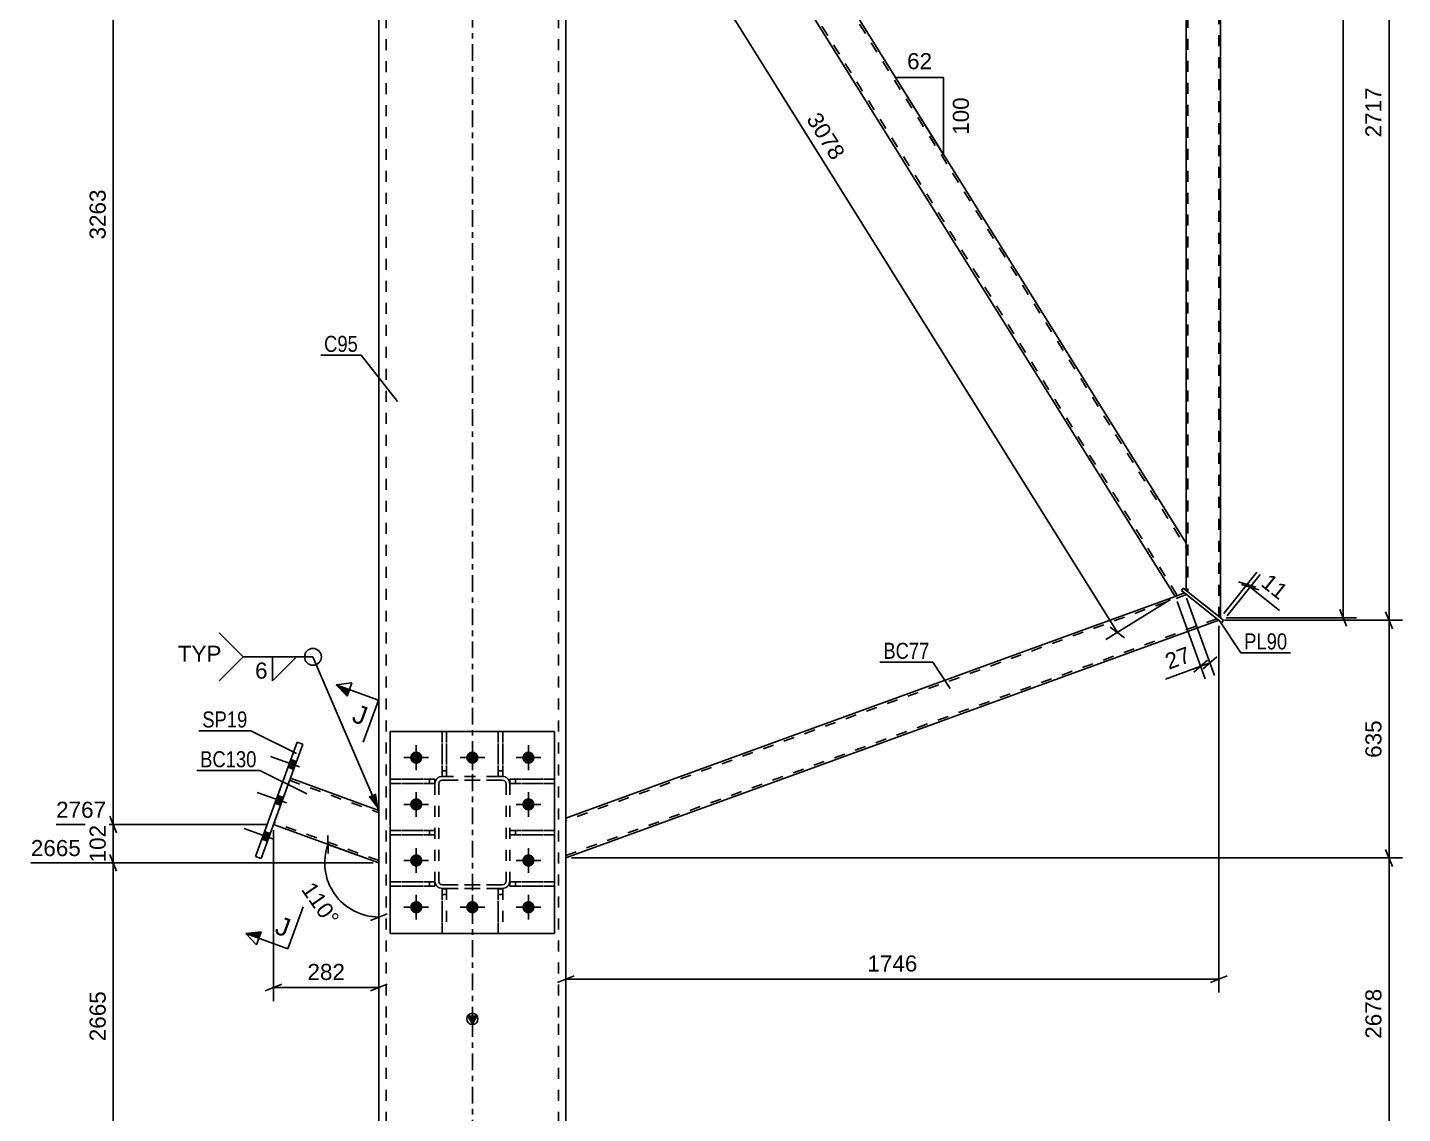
# Model space of a CAD drawing. Header units: millimetres. Extents: x 0 to 841, y 0 to 594.
# Drawn here: x 250.8 to 496, y 210.8 to 404.4 of the extents above; entities that cross this region are included whole.
import ezdxf

# ---------------------------------------------------------------- set-up
doc = ezdxf.new("R2010")
doc.units = ezdxf.units.MM
doc.linetypes.add('DXK_LINE_DOT2', pattern=[3.9198, 1.9599, -1.9599])
doc.linetypes.add('DXK_LINE_DOT3', pattern=[5.9187, 2.979, -0.9799, 0.9799, -0.9799])
doc.styles.add('Arial', font='ARIAL.TTF', dxfattribs={"height": 0.2})
doc.styles.add('Arial Narrow', font='ARIALN.TTF', dxfattribs={"height": 0.2})

# ---------------------------------------------------------------- blocks, each defined once
blk = doc.blocks.new('Part-284933836-2001 - 1981')
at = {"color": 2, "linetype": 'Continuous'}
for p, q in [((456.88, 304.48), (456.55, 304.06)), ((456.55, 304.06), (463.73, 298.32)), ((464.07, 298.74), (456.88, 304.48)), ((464.07, 298.74), (463.73, 298.32))]:
    blk.add_line(p, q, dxfattribs=at)
blk = doc.blocks.new('Part-284933836-2174 - 1981')
at = {"color": 7, "linetype": 'DXK_LINE_DOT2'}
for p, q in [((324.75, 242.87), (324.75, 250.87)), ((324.75, 250.87), (325.55, 250.87)), ((325.55, 250.87), (325.55, 242.87)), ((324.75, 249.87), (325.55, 249.87)), ((325.55, 242.87), (324.75, 242.87))]:
    blk.add_line(p, q, dxfattribs=at)
blk = doc.blocks.new('Part-284933836-2047 - 1981')
at = {"color": 7, "linetype": 'DXK_LINE_DOT2'}
for p, q in [((336.81, 251.31), (336.81, 252.11)), ((336.81, 252.11), (344.81, 252.11)), ((344.81, 251.31), (336.81, 251.31)), ((337.81, 251.31), (337.81, 252.11)), ((344.81, 252.11), (344.81, 251.31))]:
    blk.add_line(p, q, dxfattribs=at)
blk = doc.blocks.new('Part-284933836-2175 - 1981')
at = {"color": 7, "linetype": 'DXK_LINE_DOT2'}
for p, q in [((344.81, 261.27), (336.81, 261.27)), ((336.81, 261.27), (336.81, 260.47)), ((336.81, 260.47), (344.81, 260.47)), ((337.81, 260.47), (337.81, 261.27)), ((344.81, 260.47), (344.81, 261.27))]:
    blk.add_line(p, q, dxfattribs=at)
blk = doc.blocks.new('Part-284933836-2176 - 1981')
at = {"color": 7, "linetype": 'DXK_LINE_DOT2'}
for p, q in [((344.81, 270.44), (336.81, 270.44)), ((336.81, 270.44), (336.81, 269.64)), ((336.81, 269.64), (344.81, 269.64)), ((337.81, 269.64), (337.81, 270.44)), ((344.81, 269.64), (344.81, 270.44))]:
    blk.add_line(p, q, dxfattribs=at)
blk = doc.blocks.new('Part-284933836-2048 - 1981')
at = {"color": 7, "linetype": 'DXK_LINE_DOT2'}
for p, q in [((344.81, 252.11), (336.81, 252.11)), ((336.81, 252.11), (336.81, 251.31)), ((336.81, 251.31), (344.81, 251.31)), ((337.81, 251.31), (337.81, 252.11)), ((344.81, 251.31), (344.81, 252.11))]:
    blk.add_line(p, q, dxfattribs=at)
blk = doc.blocks.new('Part-284933836-2177 - 1981')
at = {"color": 7, "linetype": 'DXK_LINE_DOT2'}
for p, q in [((336.81, 260.47), (336.81, 261.27)), ((336.81, 261.27), (344.81, 261.27)), ((344.81, 260.47), (336.81, 260.47)), ((337.81, 260.47), (337.81, 261.27)), ((344.81, 261.27), (344.81, 260.47))]:
    blk.add_line(p, q, dxfattribs=at)
blk = doc.blocks.new('Part-284933836-2049 - 1981')
at = {"color": 7, "linetype": 'DXK_LINE_DOT2'}
for p, q in [((315.48, 252.11), (323.48, 252.11)), ((315.48, 251.31), (315.48, 252.11)), ((323.48, 251.31), (315.48, 251.31)), ((322.48, 251.31), (322.48, 252.11)), ((323.48, 252.11), (323.48, 251.31))]:
    blk.add_line(p, q, dxfattribs=at)
blk = doc.blocks.new('Part-284933836-2050 - 1981')
at = {"color": 7, "linetype": 'DXK_LINE_DOT2'}
for p, q in [((323.48, 252.11), (315.48, 252.11)), ((315.48, 252.11), (315.48, 251.31)), ((315.48, 251.31), (323.48, 251.31)), ((322.48, 251.31), (322.48, 252.11)), ((323.48, 251.31), (323.48, 252.11))]:
    blk.add_line(p, q, dxfattribs=at)
blk = doc.blocks.new('Part-284933836-2179 - 1981')
at = {"color": 7, "linetype": 'DXK_LINE_DOT2'}
for p, q in [((336.81, 269.64), (336.81, 270.44)), ((336.81, 270.44), (344.81, 270.44)), ((344.81, 269.64), (336.81, 269.64)), ((337.81, 269.64), (337.81, 270.44)), ((344.81, 270.44), (344.81, 269.64))]:
    blk.add_line(p, q, dxfattribs=at)
blk = doc.blocks.new('Part-284933836-2054 - 1981')
at = {"color": 2, "linetype": 'Continuous'}
for p, q in [((346.81, 479.85), (351.82, 481.67)), ((351.82, 481.67), (457.41, 312.47)), ((346.81, 477.1), (455.45, 303.01)), ((457.41, 312.47), (457.41, 310.96)), ((457.41, 310.96), (457.41, 304.06)), ((457.11, 303.61), (455.45, 303.01))]:
    blk.add_line(p, q, dxfattribs=at)
at = {"color": 7, "linetype": 'DXK_LINE_DOT2'}
for p, q in [((351.44, 481.53), (457.41, 311.71)), ((346.81, 479.85), (346.81, 477.1)), ((346.81, 477.86), (455.83, 303.15)), ((457.41, 312.35), (457.41, 310.96)), ((456.55, 304.06), (456.88, 304.48)), ((456.55, 304.06), (457.11, 303.61)), ((456.88, 304.48), (457.41, 304.06))]:
    blk.add_line(p, q, dxfattribs=at)
blk = doc.blocks.new('Part-284933836-2072 - 1981')
at = {"linetype": 'Continuous'}
blk.add_hatch(color=2, dxfattribs=at).paths.add_polyline_path([(330.15, 226.78), (329.35, 228.18), (330.95, 228.18)])
at = {"color": 2, "linetype": 'Continuous'}
for p, q in [((313.48, 488.61), (313.48, 483.83)), ((313.48, 488.61), (313.81, 488.61)), ((345.36, 488.61), (314.93, 488.61)), ((346.81, 488.61), (346.48, 488.61)), ((346.81, 488.61), (346.81, 226.87)), ((313.48, 482.97), (313.48, 226.87)), ((330.15, 226.78), (329.35, 228.18)), ((329.35, 228.18), (330.95, 228.18)), ((330.95, 228.18), (330.15, 226.78)), ((313.48, 226.77), (313.48, 210.77)), ((346.81, 226.77), (346.81, 210.77)), ((313.48, 200.77), (313.48, 202.11)), ((346.81, 202.11), (346.81, 200.77))]:
    blk.add_line(p, q, dxfattribs=at)
at = {"color": 7, "linetype": 'DXK_LINE_DOT2'}
for p, q in [((313.81, 488.61), (314.91, 488.61)), ((314.93, 488.61), (314.26, 488.61)), ((314.81, 488.61), (314.81, 226.87)), ((314.91, 488.61), (314.93, 488.61)), ((346.48, 488.61), (345.09, 488.61)), ((345.48, 488.61), (345.48, 226.87)), ((313.48, 483.83), (313.48, 482.97)), ((314.81, 226.77), (314.81, 200.77)), ((345.48, 226.77), (345.48, 200.77)), ((313.48, 210.77), (313.48, 202.11)), ((346.81, 210.77), (346.81, 202.11)), ((346.81, 200.77), (313.48, 200.77))]:
    blk.add_line(p, q, dxfattribs=at)
at = {"color": 7, "linetype": 'DXK_LINE_DOT3'}
for p, q in [((330.15, 226.87), (330.15, 488.61)), ((330.15, 200.77), (330.15, 226.77))]:
    blk.add_line(p, q, dxfattribs=at)
at = {"color": 2, "linetype": 'Continuous'}
blk.add_circle((330.15, 227.68), 1, dxfattribs=at)
blk = doc.blocks.new('Bolt-284933836-2073 - 1981')
at = {"color": 1, "linetype": 'Continuous'}
for p, q in [((320.15, 276.45), (320.15, 274.99)), ((330.15, 276.45), (330.15, 274.99)), ((340.15, 276.45), (340.15, 274.99)), ((317.95, 274.25), (319.41, 274.25)), ((320.15, 272.05), (320.15, 273.52)), ((322.35, 274.25), (320.88, 274.25)), ((327.95, 274.25), (329.41, 274.25)), ((330.15, 272.05), (330.15, 273.52)), ((332.35, 274.25), (330.88, 274.25)), ((337.95, 274.25), (339.41, 274.25)), ((340.15, 272.05), (340.15, 273.52)), ((342.35, 274.25), (340.88, 274.25)), ((320.15, 268.12), (320.15, 266.65)), ((340.15, 268.12), (340.15, 266.65)), ((317.95, 265.92), (319.41, 265.92)), ((320.15, 263.72), (320.15, 265.19)), ((322.35, 265.92), (320.88, 265.92)), ((337.95, 265.92), (339.41, 265.92)), ((340.15, 263.72), (340.15, 265.19)), ((342.35, 265.92), (340.88, 265.92)), ((320.15, 258.12), (320.15, 256.65)), ((340.15, 258.12), (340.15, 256.65)), ((317.95, 255.92), (319.41, 255.92)), ((320.15, 253.72), (320.15, 255.19)), ((322.35, 255.92), (320.88, 255.92)), ((337.95, 255.92), (339.41, 255.92)), ((340.15, 253.72), (340.15, 255.19)), ((342.35, 255.92), (340.88, 255.92)), ((317.95, 247.59), (319.41, 247.59)), ((320.15, 249.79), (320.15, 248.32)), ((322.35, 247.59), (320.88, 247.59)), ((327.95, 247.59), (329.41, 247.59)), ((330.15, 249.79), (330.15, 248.32)), ((332.35, 247.59), (330.88, 247.59)), ((337.95, 247.59), (339.41, 247.59)), ((340.15, 249.79), (340.15, 248.32)), ((342.35, 247.59), (340.88, 247.59)), ((320.15, 245.39), (320.15, 246.85)), ((330.15, 245.39), (330.15, 246.85)), ((340.15, 245.39), (340.15, 246.85))]:
    blk.add_line(p, q, dxfattribs=at)
blk = doc.blocks.new('Bolt-284933836-2075 - 1981')
at = {"linetype": 'Continuous'}
for points in [[(320.15, 275.35), (320.37, 275.33), (320.59, 275.26), (320.79, 275.14), (320.96, 274.99), (321.1, 274.8), (321.19, 274.59), (321.24, 274.37), (321.24, 274.14), (321.19, 273.91), (321.1, 273.7), (320.96, 273.52), (320.79, 273.36), (320.59, 273.25), (320.37, 273.18), (320.15, 273.15), (319.92, 273.18), (319.7, 273.25), (319.5, 273.36), (319.33, 273.52), (319.19, 273.7), (319.1, 273.91), (319.05, 274.14), (319.05, 274.37), (319.1, 274.59), (319.19, 274.8), (319.33, 274.99), (319.5, 275.14), (319.7, 275.26), (319.92, 275.33)], [(330.15, 275.35), (330.37, 275.33), (330.59, 275.26), (330.79, 275.14), (330.96, 274.99), (331.1, 274.8), (331.19, 274.59), (331.24, 274.37), (331.24, 274.14), (331.19, 273.91), (331.1, 273.7), (330.96, 273.52), (330.79, 273.36), (330.59, 273.25), (330.37, 273.18), (330.15, 273.15), (329.92, 273.18), (329.7, 273.25), (329.5, 273.36), (329.33, 273.52), (329.19, 273.7), (329.1, 273.91), (329.05, 274.14), (329.05, 274.37), (329.1, 274.59), (329.19, 274.8), (329.33, 274.99), (329.5, 275.14), (329.7, 275.26), (329.92, 275.33)], [(340.15, 275.35), (340.37, 275.33), (340.59, 275.26), (340.79, 275.14), (340.96, 274.99), (341.1, 274.8), (341.19, 274.59), (341.24, 274.37), (341.24, 274.14), (341.19, 273.91), (341.1, 273.7), (340.96, 273.52), (340.79, 273.36), (340.59, 273.25), (340.37, 273.18), (340.15, 273.15), (339.92, 273.18), (339.7, 273.25), (339.5, 273.36), (339.33, 273.52), (339.19, 273.7), (339.1, 273.91), (339.05, 274.14), (339.05, 274.37), (339.1, 274.59), (339.19, 274.8), (339.33, 274.99), (339.5, 275.14), (339.7, 275.26), (339.92, 275.33)], [(320.15, 267.02), (320.37, 266.99), (320.59, 266.92), (320.79, 266.81), (320.96, 266.65), (321.1, 266.47), (321.19, 266.26), (321.24, 266.03), (321.24, 265.8), (321.19, 265.58), (321.1, 265.37), (320.96, 265.18), (320.79, 265.03), (320.59, 264.91), (320.37, 264.84), (320.15, 264.82), (319.92, 264.84), (319.7, 264.91), (319.5, 265.03), (319.33, 265.18), (319.19, 265.37), (319.1, 265.58), (319.05, 265.8), (319.05, 266.03), (319.1, 266.26), (319.19, 266.47), (319.33, 266.65), (319.5, 266.81), (319.7, 266.92), (319.92, 266.99)], [(340.15, 267.02), (340.37, 266.99), (340.59, 266.92), (340.79, 266.81), (340.96, 266.65), (341.1, 266.47), (341.19, 266.26), (341.24, 266.03), (341.24, 265.8), (341.19, 265.58), (341.1, 265.37), (340.96, 265.18), (340.79, 265.03), (340.59, 264.91), (340.37, 264.84), (340.15, 264.82), (339.92, 264.84), (339.7, 264.91), (339.5, 265.03), (339.33, 265.18), (339.19, 265.37), (339.1, 265.58), (339.05, 265.8), (339.05, 266.03), (339.1, 266.26), (339.19, 266.47), (339.33, 266.65), (339.5, 266.81), (339.7, 266.92), (339.92, 266.99)], [(320.15, 257.02), (320.37, 256.99), (320.59, 256.92), (320.79, 256.81), (320.96, 256.65), (321.1, 256.47), (321.19, 256.26), (321.24, 256.03), (321.24, 255.8), (321.19, 255.58), (321.1, 255.37), (320.96, 255.18), (320.79, 255.03), (320.59, 254.91), (320.37, 254.84), (320.15, 254.82), (319.92, 254.84), (319.7, 254.91), (319.5, 255.03), (319.33, 255.18), (319.19, 255.37), (319.1, 255.58), (319.05, 255.8), (319.05, 256.03), (319.1, 256.26), (319.19, 256.47), (319.33, 256.65), (319.5, 256.81), (319.7, 256.92), (319.92, 256.99)], [(340.15, 257.02), (340.37, 256.99), (340.59, 256.92), (340.79, 256.81), (340.96, 256.65), (341.1, 256.47), (341.19, 256.26), (341.24, 256.03), (341.24, 255.8), (341.19, 255.58), (341.1, 255.37), (340.96, 255.18), (340.79, 255.03), (340.59, 254.91), (340.37, 254.84), (340.15, 254.82), (339.92, 254.84), (339.7, 254.91), (339.5, 255.03), (339.33, 255.18), (339.19, 255.37), (339.1, 255.58), (339.05, 255.8), (339.05, 256.03), (339.1, 256.26), (339.19, 256.47), (339.33, 256.65), (339.5, 256.81), (339.7, 256.92), (339.92, 256.99)], [(320.15, 248.68), (320.37, 248.66), (320.59, 248.59), (320.79, 248.47), (320.96, 248.32), (321.1, 248.13), (321.19, 247.92), (321.24, 247.7), (321.24, 247.47), (321.19, 247.24), (321.1, 247.03), (320.96, 246.85), (320.79, 246.69), (320.59, 246.58), (320.37, 246.51), (320.15, 246.48), (319.92, 246.51), (319.7, 246.58), (319.5, 246.69), (319.33, 246.85), (319.19, 247.03), (319.1, 247.24), (319.05, 247.47), (319.05, 247.7), (319.1, 247.92), (319.19, 248.13), (319.33, 248.32), (319.5, 248.47), (319.7, 248.59), (319.92, 248.66)], [(330.15, 248.68), (330.37, 248.66), (330.59, 248.59), (330.79, 248.47), (330.96, 248.32), (331.1, 248.13), (331.19, 247.92), (331.24, 247.7), (331.24, 247.47), (331.19, 247.24), (331.1, 247.03), (330.96, 246.85), (330.79, 246.69), (330.59, 246.58), (330.37, 246.51), (330.15, 246.48), (329.92, 246.51), (329.7, 246.58), (329.5, 246.69), (329.33, 246.85), (329.19, 247.03), (329.1, 247.24), (329.05, 247.47), (329.05, 247.7), (329.1, 247.92), (329.19, 248.13), (329.33, 248.32), (329.5, 248.47), (329.7, 248.59), (329.92, 248.66)], [(340.15, 248.68), (340.37, 248.66), (340.59, 248.59), (340.79, 248.47), (340.96, 248.32), (341.1, 248.13), (341.19, 247.92), (341.24, 247.7), (341.24, 247.47), (341.19, 247.24), (341.1, 247.03), (340.96, 246.85), (340.79, 246.69), (340.59, 246.58), (340.37, 246.51), (340.15, 246.48), (339.92, 246.51), (339.7, 246.58), (339.5, 246.69), (339.33, 246.85), (339.19, 247.03), (339.1, 247.24), (339.05, 247.47), (339.05, 247.7), (339.1, 247.92), (339.19, 248.13), (339.33, 248.32), (339.5, 248.47), (339.7, 248.59), (339.92, 248.66)]]:
    blk.add_hatch(color=1, dxfattribs=at).paths.add_polyline_path(points)
at = {"color": 1, "linetype": 'Continuous'}
for p, q in [((320.15, 272.05), (320.15, 276.45)), ((330.15, 272.05), (330.15, 276.45)), ((340.15, 272.05), (340.15, 276.45)), ((317.95, 274.25), (322.35, 274.25)), ((327.95, 274.25), (332.35, 274.25)), ((337.95, 274.25), (342.35, 274.25)), ((320.15, 263.72), (320.15, 268.12)), ((340.15, 263.72), (340.15, 268.12)), ((317.95, 265.92), (322.35, 265.92)), ((337.95, 265.92), (342.35, 265.92)), ((320.15, 253.72), (320.15, 258.12)), ((340.15, 253.72), (340.15, 258.12)), ((317.95, 255.92), (322.35, 255.92)), ((337.95, 255.92), (342.35, 255.92)), ((317.95, 247.58), (322.35, 247.58)), ((320.15, 245.38), (320.15, 249.78)), ((327.95, 247.58), (332.35, 247.58)), ((330.15, 245.38), (330.15, 249.78)), ((337.95, 247.58), (342.35, 247.58)), ((340.15, 245.38), (340.15, 249.78))]:
    blk.add_line(p, q, dxfattribs=at)
blk = doc.blocks.new('Part-284933836-2134 - 1981')
at = {"color": 7, "linetype": 'DXK_LINE_DOT2'}
for p, q in [((294.69, 262.33), (297.7, 270.6)), ((297.56, 270.22), (313.48, 264.43)), ((313.48, 264.85), (313.48, 255.49)), ((313.48, 255.91), (294.82, 262.7))]:
    blk.add_line(p, q, dxfattribs=at)
at = {"color": 2, "linetype": 'Continuous'}
for p, q in [((297.7, 270.6), (313.48, 264.85)), ((313.48, 255.49), (294.69, 262.33))]:
    blk.add_line(p, q, dxfattribs=at)
blk = doc.blocks.new('Part-284933836-2171 - 1981')
at = {"color": 7, "linetype": 'DXK_LINE_DOT2'}
for p, q in [((324.75, 278.92), (324.75, 270.92)), ((325.55, 278.92), (324.75, 278.92)), ((325.55, 270.92), (325.55, 278.92)), ((324.75, 271.92), (325.55, 271.92)), ((324.75, 270.92), (325.55, 270.92))]:
    blk.add_line(p, q, dxfattribs=at)
blk = doc.blocks.new('Part-284933836-2172 - 1981')
at = {"color": 7, "linetype": 'DXK_LINE_DOT2'}
for p, q in [((324.75, 270.92), (324.75, 278.92)), ((324.75, 278.92), (325.55, 278.92)), ((325.55, 278.92), (325.55, 270.92)), ((324.75, 271.92), (325.55, 271.92)), ((325.55, 270.92), (324.75, 270.92))]:
    blk.add_line(p, q, dxfattribs=at)
blk = doc.blocks.new('Part-284933836-2173 - 1981')
at = {"color": 7, "linetype": 'DXK_LINE_DOT2'}
for p, q in [((324.75, 250.87), (325.55, 250.87)), ((324.75, 250.87), (324.75, 242.92)), ((325.55, 250.87), (325.55, 242.92)), ((324.75, 249.87), (325.55, 249.87))]:
    blk.add_line(p, q, dxfattribs=at)
at = {"color": 2, "linetype": 'Continuous'}
for p, q in [((324.75, 242.92), (324.75, 242.87)), ((324.75, 242.87), (325.55, 242.87)), ((325.55, 242.92), (325.55, 242.87))]:
    blk.add_line(p, q, dxfattribs=at)
blk = doc.blocks.new('Part-284933836-2199 - 1981')
at = {"color": 2, "linetype": 'Continuous'}
for p, q in [((315.48, 278.92), (344.81, 278.92)), ((315.48, 242.92), (315.48, 278.92)), ((344.81, 278.92), (344.81, 242.92)), ((344.81, 242.92), (315.48, 242.92)), ((315.48, 242.92), (315.48, 242.92)), ((344.81, 242.92), (344.81, 242.92))]:
    blk.add_line(p, q, dxfattribs=at)
at = {"color": 7, "linetype": 'DXK_LINE_DOT2'}
for p, q in [((315.48, 278.92), (315.48, 278.92)), ((315.48, 278.92), (344.81, 278.92)), ((344.81, 278.92), (344.81, 278.92)), ((315.48, 242.92), (344.81, 242.92))]:
    blk.add_line(p, q, dxfattribs=at)
blk = doc.blocks.new('Part-284933836-2209 - 1981')
at = {"color": 7, "linetype": 'DXK_LINE_DOT2'}
for p, q in [((315.48, 242.92), (315.48, 278.92)), ((344.81, 278.92), (315.48, 278.92)), ((344.81, 278.92), (315.48, 278.92)), ((344.81, 242.92), (344.81, 278.92)), ((315.48, 242.92), (315.48, 242.92)), ((315.48, 242.92), (344.81, 242.92)), ((344.81, 242.92), (315.48, 242.92)), ((344.81, 242.92), (344.81, 242.92))]:
    blk.add_line(p, q, dxfattribs=at)
blk = doc.blocks.new('Part-284933836-2210 - 1981')
at = {"color": 7, "linetype": 'DXK_LINE_DOT2'}
for p, q in [((323.48, 269.59), (323.58, 270.1)), ((323.58, 270.09), (323.48, 269.58)), ((324.2, 269.84), (324.15, 269.59)), ((324.15, 269.58), (324.2, 269.84)), ((324.3, 270.82), (324.81, 270.92)), ((324.81, 270.92), (324.3, 270.82)), ((324.81, 270.25), (324.56, 270.2)), ((324.56, 270.2), (324.81, 270.25)), ((324.81, 270.92), (335.48, 270.92)), ((324.81, 270.92), (324.81, 270.92)), ((324.81, 270.92), (335.48, 270.92)), ((324.81, 270.25), (335.48, 270.25)), ((324.81, 270.25), (324.81, 270.25)), ((335.48, 270.25), (324.81, 270.25)), ((335.48, 270.92), (335.48, 270.92)), ((335.48, 270.92), (335.99, 270.82)), ((335.99, 270.82), (335.48, 270.92)), ((335.48, 270.25), (335.48, 270.25)), ((335.73, 270.2), (335.48, 270.25)), ((335.48, 270.25), (335.73, 270.2)), ((336.15, 269.59), (336.1, 269.84)), ((336.1, 269.84), (336.15, 269.58)), ((336.71, 270.1), (336.81, 269.59)), ((336.81, 269.58), (336.71, 270.09)), ((323.48, 269.59), (323.48, 252.25)), ((324.15, 269.59), (324.15, 252.25)), ((336.15, 269.59), (336.15, 252.25)), ((336.81, 269.59), (336.81, 252.25)), ((323.58, 251.74), (323.48, 252.25)), ((323.48, 252.25), (323.58, 251.74)), ((324.15, 252.25), (324.2, 252)), ((324.2, 252), (324.15, 252.25)), ((324.81, 250.92), (324.3, 251.02)), ((324.3, 251.02), (324.81, 250.92)), ((324.56, 251.64), (324.81, 251.59)), ((324.81, 251.58), (324.56, 251.64)), ((324.81, 251.59), (324.81, 251.58)), ((335.48, 251.59), (324.81, 251.59)), ((324.81, 251.58), (335.48, 251.58)), ((324.81, 250.92), (335.48, 250.92)), ((324.81, 250.92), (324.81, 250.92)), ((335.48, 250.92), (324.81, 250.92)), ((335.48, 251.59), (335.73, 251.64)), ((335.73, 251.64), (335.48, 251.58)), ((335.48, 251.58), (335.48, 251.59)), ((335.99, 251.02), (335.48, 250.92)), ((335.48, 250.92), (335.99, 251.02)), ((335.48, 250.92), (335.48, 250.92)), ((336.1, 252), (336.15, 252.25)), ((336.15, 252.25), (336.1, 252)), ((336.81, 252.25), (336.71, 251.74)), ((336.71, 251.74), (336.81, 252.25))]:
    blk.add_line(p, q, dxfattribs=at)
for centre, radius, start, end in [((324.81, 269.59), 1.33, 112.5, 157.5), ((324.81, 269.58), 1.33, 112.5, 157.5), ((324.81, 269.59), 0.667, 112.5, 157.5), ((324.81, 269.58), 0.667, 112.5, 157.5), ((335.48, 269.59), 0.667, 22.5, 67.5), ((335.48, 269.58), 0.667, 22.5, 67.5), ((335.48, 269.59), 1.33, 22.5, 67.5), ((335.48, 269.58), 1.33, 22.5, 67.5), ((324.81, 252.25), 1.33, 202.5, 247.5), ((324.81, 252.25), 1.33, 202.5, 247.5), ((324.81, 252.25), 0.667, 202.5, 247.5), ((324.81, 252.25), 0.667, 202.5, 247.5), ((335.48, 252.25), 0.667, 292.5, 337.5), ((335.48, 252.25), 0.667, 292.5, 337.5), ((335.48, 252.25), 1.33, 292.5, 337.5), ((335.48, 252.25), 1.33, 292.5, 337.5)]:
    blk.add_arc(centre, radius, start, end, dxfattribs=at)
blk = doc.blocks.new('Part-284933836-2218 - 1981')
at = {"color": 7, "linetype": 'DXK_LINE_DOT2'}
for p, q in [((323.48, 269.59), (323.58, 270.1)), ((323.58, 270.1), (323.48, 269.59)), ((324.2, 269.84), (324.15, 269.59)), ((324.15, 269.59), (324.2, 269.84)), ((324.3, 270.82), (324.81, 270.92)), ((324.81, 270.92), (324.3, 270.82)), ((324.81, 270.25), (324.56, 270.2)), ((324.56, 270.2), (324.81, 270.25)), ((324.81, 270.92), (335.48, 270.92)), ((324.81, 270.92), (324.81, 270.92)), ((324.81, 270.92), (335.48, 270.92)), ((324.81, 270.25), (335.48, 270.25)), ((324.81, 270.25), (324.81, 270.25)), ((335.48, 270.25), (324.81, 270.25)), ((335.48, 270.92), (335.48, 270.92)), ((335.48, 270.92), (335.99, 270.82)), ((335.99, 270.82), (335.48, 270.92)), ((335.48, 270.25), (335.48, 270.25)), ((335.73, 270.2), (335.48, 270.25)), ((335.48, 270.25), (335.73, 270.2)), ((336.15, 269.59), (336.1, 269.84)), ((336.1, 269.84), (336.15, 269.59)), ((336.71, 270.1), (336.81, 269.59)), ((336.81, 269.59), (336.71, 270.1)), ((323.48, 269.59), (323.48, 252.25)), ((324.15, 269.59), (324.15, 252.25)), ((336.15, 269.59), (336.15, 252.25)), ((336.81, 269.59), (336.81, 252.25)), ((323.58, 251.74), (323.48, 252.25)), ((323.48, 252.25), (323.58, 251.74)), ((324.15, 252.25), (324.2, 252)), ((324.2, 252), (324.15, 252.25)), ((324.81, 250.92), (324.3, 251.02)), ((324.3, 251.02), (324.81, 250.92)), ((324.56, 251.64), (324.81, 251.59)), ((324.81, 251.59), (324.56, 251.64)), ((324.81, 251.59), (335.48, 251.59)), ((324.81, 251.59), (324.81, 251.59)), ((335.48, 251.59), (324.81, 251.59)), ((324.81, 250.92), (335.48, 250.92)), ((324.81, 250.92), (324.81, 250.92)), ((335.48, 250.92), (324.81, 250.92)), ((335.48, 251.59), (335.73, 251.64)), ((335.73, 251.64), (335.48, 251.59)), ((335.48, 251.59), (335.48, 251.59)), ((335.99, 251.02), (335.48, 250.92)), ((335.48, 250.92), (335.99, 251.02)), ((335.48, 250.92), (335.48, 250.92)), ((336.1, 252), (336.15, 252.25)), ((336.15, 252.25), (336.1, 252)), ((336.81, 252.25), (336.71, 251.74)), ((336.71, 251.74), (336.81, 252.25))]:
    blk.add_line(p, q, dxfattribs=at)
for centre, radius, start, end in [((324.81, 269.59), 1.33, 112.5, 157.5), ((324.81, 269.59), 1.33, 112.5, 157.5), ((324.81, 269.59), 0.667, 112.5, 157.5), ((324.81, 269.59), 0.667, 112.5, 157.5), ((335.48, 269.59), 0.667, 22.5, 67.5), ((335.48, 269.59), 0.667, 22.5, 67.5), ((335.48, 269.59), 1.33, 22.5, 67.5), ((335.48, 269.59), 1.33, 22.5, 67.5), ((324.81, 252.25), 1.33, 202.5, 247.5), ((324.81, 252.25), 1.33, 202.5, 247.5), ((324.81, 252.25), 0.667, 202.5, 247.5), ((324.81, 252.25), 0.667, 202.5, 247.5), ((335.48, 252.25), 0.667, 292.5, 337.5), ((335.48, 252.25), 0.667, 292.5, 337.5), ((335.48, 252.25), 1.33, 292.5, 337.5), ((335.48, 252.25), 1.33, 292.5, 337.5)]:
    blk.add_arc(centre, radius, start, end, dxfattribs=at)
blk = doc.blocks.new('Part-284933836-2245 - 1981')
at = {"color": 7, "linetype": 'DXK_LINE_DOT2'}
for p, q in [((457.48, 303.32), (346.81, 263.04)), ((455.45, 303.01), (457.11, 303.61)), ((457.11, 303.61), (463.21, 298.74)), ((462.85, 299.03), (346.81, 256.8)), ((346.81, 263.47), (346.81, 256.37))]:
    blk.add_line(p, q, dxfattribs=at)
at = {"color": 2, "linetype": 'Continuous'}
for p, q in [((455.45, 303.01), (346.81, 263.47)), ((463.21, 298.74), (346.81, 256.37))]:
    blk.add_line(p, q, dxfattribs=at)
blk = doc.blocks.new('Part-284933836-2249 - 1981')
at = {"color": 2, "linetype": 'Continuous'}
for p, q in [((298.89, 277.01), (291.48, 256.65)), ((298.89, 277.01), (299.9, 276.64)), ((299.9, 276.64), (292.49, 256.28)), ((291.48, 256.65), (292.49, 256.28))]:
    blk.add_line(p, q, dxfattribs=at)
blk = doc.blocks.new('Bolt-284933836-2250 - 1981')
at = {"linetype": 'Continuous'}
for points in [[(297.78, 273.94), (297.27, 272.56), (298.28, 272.19), (298.78, 273.57)], [(297.78, 273.94), (297.27, 272.56), (298.28, 272.19), (298.78, 273.57)], [(297.78, 273.94), (297.27, 272.56), (298.28, 272.19), (298.78, 273.57)], [(295.44, 267.52), (294.94, 266.14), (295.94, 265.77), (296.44, 267.15)], [(295.44, 267.52), (294.94, 266.14), (295.94, 265.77), (296.44, 267.15)], [(293.1, 261.09), (292.6, 259.72), (293.6, 259.35), (294.1, 260.73)], [(293.1, 261.09), (292.6, 259.72), (293.6, 259.35), (294.1, 260.73)], [(293.1, 261.09), (292.6, 259.72), (293.6, 259.35), (294.1, 260.73)]]:
    blk.add_hatch(color=1, dxfattribs=at).paths.add_polyline_path(points)
at = {"color": 1, "linetype": 'Continuous'}
for p, q in [((299.34, 272.59), (294.14, 274.48)), ((299.34, 272.59), (294.14, 274.48)), ((299.34, 272.59), (294.14, 274.48)), ((298.28, 272.19), (297.27, 272.56)), ((298.28, 272.19), (297.27, 272.56)), ((298.28, 272.19), (297.27, 272.56)), ((298.78, 273.57), (297.78, 273.94)), ((298.78, 273.57), (297.78, 273.94)), ((298.78, 273.57), (297.78, 273.94)), ((297.01, 266.17), (291.81, 268.06)), ((297.01, 266.17), (291.81, 268.06)), ((296.44, 267.15), (295.44, 267.52)), ((296.44, 267.15), (295.44, 267.52)), ((295.94, 265.77), (294.94, 266.14)), ((295.94, 265.77), (294.94, 266.14)), ((294.67, 259.74), (289.47, 261.64)), ((294.67, 259.74), (289.47, 261.64)), ((294.67, 259.74), (289.47, 261.64)), ((294.1, 260.73), (293.1, 261.09)), ((294.1, 260.73), (293.1, 261.09)), ((294.1, 260.73), (293.1, 261.09)), ((293.6, 259.35), (292.6, 259.72)), ((293.6, 259.35), (292.6, 259.72)), ((293.6, 259.35), (292.6, 259.72))]:
    blk.add_line(p, q, dxfattribs=at)
blk = doc.blocks.new('Part-284933836-2256 - 1981')
at = {"color": 7, "linetype": 'DXK_LINE_DOT2'}
for p, q in [((334.75, 242.87), (334.75, 250.87)), ((334.75, 250.87), (335.55, 250.87)), ((335.55, 250.87), (335.55, 242.87)), ((334.75, 249.87), (335.55, 249.87)), ((335.55, 242.87), (334.75, 242.87))]:
    blk.add_line(p, q, dxfattribs=at)
blk = doc.blocks.new('Part-284933836-2257 - 1981')
at = {"color": 7, "linetype": 'DXK_LINE_DOT2'}
for p, q in [((335.55, 250.87), (334.75, 250.87)), ((334.75, 250.87), (334.75, 242.92)), ((335.55, 250.87), (335.55, 242.92)), ((334.75, 249.87), (335.55, 249.87))]:
    blk.add_line(p, q, dxfattribs=at)
at = {"color": 2, "linetype": 'Continuous'}
for p, q in [((334.75, 242.92), (334.75, 242.87)), ((334.75, 242.87), (335.55, 242.87)), ((335.55, 242.92), (335.55, 242.87))]:
    blk.add_line(p, q, dxfattribs=at)
blk = doc.blocks.new('Part-284933836-2258 - 1981')
at = {"color": 7, "linetype": 'DXK_LINE_DOT2'}
for p, q in [((334.75, 270.92), (334.75, 278.92)), ((334.75, 278.92), (335.55, 278.92)), ((335.55, 278.92), (335.55, 270.92)), ((334.75, 271.92), (335.55, 271.92)), ((335.55, 270.92), (334.75, 270.92))]:
    blk.add_line(p, q, dxfattribs=at)
blk = doc.blocks.new('Part-284933836-2259 - 1981')
at = {"color": 7, "linetype": 'DXK_LINE_DOT2'}
for p, q in [((334.75, 278.92), (334.75, 270.92)), ((335.55, 278.92), (334.75, 278.92)), ((335.55, 270.92), (335.55, 278.92)), ((334.75, 271.92), (335.55, 271.92)), ((334.75, 270.92), (335.55, 270.92))]:
    blk.add_line(p, q, dxfattribs=at)
blk = doc.blocks.new('Part-284933836-2260 - 1981')
at = {"color": 7, "linetype": 'DXK_LINE_DOT2'}
for p, q in [((315.48, 270.44), (323.48, 270.44)), ((315.48, 269.64), (315.48, 270.44)), ((323.48, 269.64), (315.48, 269.64)), ((322.48, 269.64), (322.48, 270.44)), ((323.48, 270.44), (323.48, 269.64))]:
    blk.add_line(p, q, dxfattribs=at)
blk = doc.blocks.new('Part-284933836-2261 - 1981')
at = {"color": 7, "linetype": 'DXK_LINE_DOT2'}
for p, q in [((315.48, 261.27), (323.48, 261.27)), ((315.48, 260.47), (315.48, 261.27)), ((323.48, 260.47), (315.48, 260.47)), ((322.48, 260.47), (322.48, 261.27)), ((323.48, 261.27), (323.48, 260.47))]:
    blk.add_line(p, q, dxfattribs=at)
blk = doc.blocks.new('Part-284933836-2263 - 1981')
at = {"color": 7, "linetype": 'DXK_LINE_DOT2'}
for p, q in [((323.48, 270.44), (315.48, 270.44)), ((315.48, 270.44), (315.48, 269.64)), ((315.48, 269.64), (323.48, 269.64)), ((322.48, 269.64), (322.48, 270.44)), ((323.48, 269.64), (323.48, 270.44))]:
    blk.add_line(p, q, dxfattribs=at)
blk = doc.blocks.new('Part-284933836-2264 - 1981')
at = {"color": 7, "linetype": 'DXK_LINE_DOT2'}
for p, q in [((323.48, 261.27), (315.48, 261.27)), ((315.48, 261.27), (315.48, 260.47)), ((315.48, 260.47), (323.48, 260.47)), ((322.48, 260.47), (322.48, 261.27)), ((323.48, 260.47), (323.48, 261.27))]:
    blk.add_line(p, q, dxfattribs=at)
blk = doc.blocks.new('Part-284933836-2266 - 1981')
at = {"color": 7, "linetype": 'DXK_LINE_DOT2'}
for p, q in [((457.41, 519.62), (463.51, 528.93)), ((463.24, 528.52), (463.24, 299.4)), ((457.67, 520.02), (457.67, 303.85)), ((457.41, 312.47), (457.41, 304.06)), ((457.41, 304.06), (463.51, 299.19))]:
    blk.add_line(p, q, dxfattribs=at)
at = {"color": 2, "linetype": 'Continuous'}
for p, q in [((463.51, 528.93), (463.51, 299.19)), ((457.41, 312.47), (457.41, 519.62))]:
    blk.add_line(p, q, dxfattribs=at)
blk = doc.blocks.new('StraightDimension-284933836-14925 - 1981')
at = {"color": 7, "linetype": 'Continuous'}
for p, q in [((494.16, 254.87), (492.96, 257.87)), ((347.81, 256.37), (495.96, 256.37)), ((493.56, 200.77), (493.56, 256.37)), ((492.96, 202.27), (494.16, 199.27)), ((347.81, 200.77), (495.96, 200.77))]:
    blk.add_line(p, q, dxfattribs=at)
at = {"color": 0}
blk.add_wipeout([(492.81, 233.62), (488.61, 233.62), (488.61, 223.53), (492.81, 223.53)], dxfattribs=at)
at = {"color": 3, "style": 'Arial'}
blk.add_text('2678', height=2.865, rotation=90.0002, dxfattribs=at).set_placement((492.21, 224.13))
blk = doc.blocks.new('AngleDimension-284933836-14892 - 1981')
at = {"color": 7, "linetype": 'Continuous'}
for p, q in [((304.46, 257.17), (304.36, 260.4)), ((312.54, 255.83), (304.41, 258.79)), ((304.41, 258.79), (313.48, 255.49)), ((313.48, 245.83), (313.48, 255.49)), ((311.98, 245.23), (314.98, 246.43))]:
    blk.add_line(p, q, dxfattribs=at)
blk.add_arc((313.48, 255.49), 9.65, 160, 270, dxfattribs=at)
at = {"color": 0}
blk.add_wipeout([(304.11, 243.15), (307.55, 245.56), (302.12, 253.31), (298.68, 250.9)], dxfattribs=at)
at = {"color": 3, "style": 'Arial'}
blk.add_text('110°', height=2.865, rotation=-54.9982, dxfattribs=at).set_placement((299.52, 250.76))
blk = doc.blocks.new('StraightDimension-284933836-14881 - 1981')
at = {"color": 7, "linetype": 'Continuous'}
for p, q in [((463.21, 297.74), (463.21, 232.37)), ((346.81, 255.37), (346.81, 232.37)), ((348.31, 235.37), (345.31, 234.17)), ((461.71, 234.17), (464.71, 235.37)), ((346.81, 234.77), (463.21, 234.77))]:
    blk.add_line(p, q, dxfattribs=at)
at = {"color": 0}
blk.add_wipeout([(410.06, 235.52), (410.06, 239.72), (399.97, 239.72), (399.97, 235.52)], dxfattribs=at)
at = {"color": 3, "style": 'Arial'}
blk.add_text('1746', height=2.865, dxfattribs=at).set_placement((400.57, 236.12))
blk = doc.blocks.new('StraightDimension-284933836-14971 - 1981')
at = {"color": 7, "linetype": 'Continuous'}
for p, q in [((464.13, 299.97), (470.02, 307.34)), ((464.69, 299.52), (470.58, 306.9)), ((466.7, 305.58), (469.79, 304.65)), ((470.35, 304.2), (467.26, 305.14)), ((468.24, 305.12), (468.8, 304.67))]:
    blk.add_line(p, q, dxfattribs=at)
at = {"color": 0}
blk.add_wipeout([(474.09, 301.4), (476.72, 304.68), (472.3, 308.21), (469.68, 304.93)], dxfattribs=at)
at = {"color": 7, "linetype": 'Continuous'}
blk.add_line((468.8, 304.67), (474.04, 300.49), dxfattribs=at)
blk.add_line((468.8, 304.67), (474.04, 300.49), dxfattribs=at)
at = {"color": 3, "style": 'Arial'}
blk.add_text('11', height=2.865, rotation=-38.6288, dxfattribs=at).set_placement((470.53, 305.02))
blk = doc.blocks.new('AngleDimension-284933836-14851 - 1981')
at = {"color": 7, "linetype": 'Continuous'}
for p, q in [((414.16, 395.51), (405.59, 395.51)), ((414.16, 381.76), (405.59, 395.51)), ((414.16, 381.76), (414.16, 395.51)), ((413.68, 382.54), (414.16, 381.76))]:
    blk.add_line(p, q, dxfattribs=at)
at = {"color": 0}
for points in [[(412.7, 396.41), (412.7, 400.61), (407.05, 400.61), (407.05, 396.41)], [(419.26, 392.57), (415.06, 392.57), (415.06, 384.7), (419.26, 384.7)]]:
    blk.add_wipeout(points, dxfattribs=at)
at = {"color": 3, "style": 'Arial'}
blk.add_text('62', height=2.865, dxfattribs=at).set_placement((407.65, 397.01))
blk.add_text('100', height=2.865, rotation=90.0002, dxfattribs=at).set_placement((418.66, 385.3))
blk = doc.blocks.new('StraightDimension-284933836-14471 - 1981')
at = {"color": 7, "linetype": 'Continuous'}
for p, q in [((266.73, 478.35), (265.53, 481.35)), ((312.48, 479.85), (251.44, 479.85)), ((266.13, 262.33), (266.13, 479.85)), ((293.69, 262.33), (255.94, 262.33)), ((265.53, 263.83), (266.73, 260.83))]:
    blk.add_line(p, q, dxfattribs=at)
at = {"color": 0, "linetype": 'Continuous'}
blk.add_wipeout([(260.93, 480.45), (260.93, 484.65), (250.84, 484.65), (250.84, 480.45)], dxfattribs=at)
at = {"color": 0}
blk.add_wipeout([(265.38, 376.14), (261.18, 376.14), (261.18, 366.04), (265.38, 366.04)], dxfattribs=at)
at = {"color": 3, "linetype": 'Continuous', "style": 'Arial'}
blk.add_text('6030', height=2.865, dxfattribs=at).set_placement((251.44, 481.05))
at = {"color": 3, "style": 'Arial'}
blk.add_text('3263', height=2.865, rotation=90.0002, dxfattribs=at).set_placement((264.78, 366.64))
blk = doc.blocks.new('StraightDimension-284933836-14472 - 1981')
at = {"color": 7, "linetype": 'Continuous'}
for p, q in [((293.69, 262.33), (255.94, 262.33)), ((265.53, 263.83), (266.73, 260.83)), ((266.13, 255.5), (266.13, 262.33)), ((312.48, 255.5), (251.44, 255.5)), ((266.73, 254), (265.53, 257))]:
    blk.add_line(p, q, dxfattribs=at)
at = {"color": 0}
blk.add_wipeout([(265.38, 262.85), (261.18, 262.85), (261.18, 254.98), (265.38, 254.98)], dxfattribs=at)
at = {"color": 0, "linetype": 'Continuous'}
blk.add_wipeout([(265.43, 262.93), (265.43, 267.13), (255.34, 267.13), (255.34, 262.93)], dxfattribs=at)
at = {"color": 3, "linetype": 'Continuous', "style": 'Arial'}
blk.add_text('2767', height=2.865, dxfattribs=at).set_placement((255.94, 263.53))
at = {"color": 3, "style": 'Arial'}
blk.add_text('102', height=2.865, rotation=90.0002, dxfattribs=at).set_placement((264.78, 255.58))
blk = doc.blocks.new('StraightDimension-284933836-14473 - 1981')
at = {"color": 7, "linetype": 'Continuous'}
for p, q in [((312.48, 255.5), (251.44, 255.5)), ((266.73, 254), (265.53, 257)), ((266.13, 200.77), (266.13, 255.5)), ((265.53, 202.27), (266.73, 199.27)), ((312.48, 200.77), (262.61, 200.77))]:
    blk.add_line(p, q, dxfattribs=at)
at = {"color": 0, "linetype": 'Continuous'}
for points in [[(260.93, 256.1), (260.93, 260.3), (250.84, 260.3), (250.84, 256.1)], [(265.43, 201.37), (265.43, 205.57), (262.01, 205.57), (262.01, 201.37)]]:
    blk.add_wipeout(points, dxfattribs=at)
at = {"color": 0}
blk.add_wipeout([(265.38, 233.18), (261.18, 233.18), (261.18, 223.09), (265.38, 223.09)], dxfattribs=at)
at = {"color": 3, "linetype": 'Continuous', "style": 'Arial'}
for s, height, p in [('2665', 2.865, (251.44, 256.7)), ('0', 2.87, (262.61, 201.97))]:
    blk.add_text(s, height=height, dxfattribs=at).set_placement(p)
at = {"color": 3, "style": 'Arial'}
blk.add_text('2665', height=2.865, rotation=90.0002, dxfattribs=at).set_placement((264.78, 223.69))
blk = doc.blocks.new('StraightDimension-284933836-14818 - 1981')
at = {"color": 7, "linetype": 'Continuous'}
for p, q in [((345.96, 476.57), (334.46, 469.39)), ((337.79, 469.71), (335.19, 471.62)), ((336.49, 470.66), (445.13, 296.57)), ((454.6, 302.48), (443.09, 295.3)), ((443.83, 297.52), (446.43, 295.61))]:
    blk.add_line(p, q, dxfattribs=at)
at = {"color": 0}
blk.add_wipeout([(394.12, 379.73), (397.68, 381.95), (392.34, 390.52), (388.77, 388.29)], dxfattribs=at)
at = {"color": 3, "style": 'Arial'}
blk.add_text('3078', height=2.865, rotation=-58.0349, dxfattribs=at).set_placement((389.6, 388.1))
blk = doc.blocks.new('StraightDimension-284933836-14870 - 1981')
at = {"color": 7, "linetype": 'Continuous'}
for p, q in [((294.69, 261.33), (294.69, 230.86)), ((313.48, 254.49), (313.48, 230.86)), ((296.19, 233.86), (293.19, 232.66)), ((294.69, 233.26), (313.48, 233.26)), ((311.98, 232.66), (314.98, 233.86))]:
    blk.add_line(p, q, dxfattribs=at)
at = {"color": 0}
blk.add_wipeout([(308.02, 234.01), (308.02, 238.21), (300.15, 238.21), (300.15, 234.01)], dxfattribs=at)
at = {"color": 3, "style": 'Arial'}
blk.add_text('282', height=2.865, dxfattribs=at).set_placement((300.75, 234.61))
blk = doc.blocks.new('StraightDimension-284933836-14910 - 1981')
at = {"color": 7, "linetype": 'Continuous'}
for p, q in [((485.98, 527.43), (484.78, 530.43)), ((464.51, 528.93), (487.78, 528.93)), ((485.38, 299.19), (485.38, 528.93)), ((464.51, 299.19), (487.78, 299.19)), ((484.78, 300.69), (485.98, 297.69))]:
    blk.add_line(p, q, dxfattribs=at)
at = {"color": 0}
blk.add_wipeout([(484.63, 419.11), (480.43, 419.11), (480.43, 409.01), (484.63, 409.01)], dxfattribs=at)
at = {"color": 3, "style": 'Arial'}
blk.add_text('3446', height=2.865, rotation=90.0002, dxfattribs=at).set_placement((484.03, 409.61))
blk = doc.blocks.new('StraightDimension-284933836-14923 - 1981')
at = {"color": 7, "linetype": 'Continuous'}
for p, q in [((494.16, 478.35), (492.96, 481.35)), ((347.81, 479.85), (495.96, 479.85)), ((493.56, 298.74), (493.56, 479.85)), ((492.96, 300.24), (494.16, 297.24)), ((464.21, 298.74), (495.96, 298.74))]:
    blk.add_line(p, q, dxfattribs=at)
at = {"color": 0}
blk.add_wipeout([(492.81, 394.34), (488.61, 394.34), (488.61, 384.25), (492.81, 384.25)], dxfattribs=at)
at = {"color": 3, "style": 'Arial'}
blk.add_text('2717', height=2.865, rotation=90.0002, dxfattribs=at).set_placement((492.21, 384.85))
blk = doc.blocks.new('StraightDimension-284933836-14924 - 1981')
at = {"color": 7, "linetype": 'Continuous'}
for p, q in [((494.16, 297.24), (492.96, 300.24)), ((464.21, 298.74), (495.96, 298.74)), ((493.56, 256.37), (493.56, 298.74)), ((492.96, 257.87), (494.16, 254.87)), ((347.81, 256.37), (495.96, 256.37))]:
    blk.add_line(p, q, dxfattribs=at)
at = {"color": 0}
blk.add_wipeout([(492.81, 281.49), (488.61, 281.49), (488.61, 273.62), (492.81, 273.62)], dxfattribs=at)
at = {"color": 3, "style": 'Arial'}
blk.add_text('635', height=2.865, rotation=90.0002, dxfattribs=at).set_placement((492.21, 274.22))
blk = doc.blocks.new('StraightDimension-284933836-22858 - 1981')
at = {"color": 7, "linetype": 'Continuous'}
for p, q in [((455.79, 302.07), (460.81, 288.29)), ((457.45, 302.67), (462.47, 288.9)), ((462.85, 292.23), (460.44, 290.07)), ((458.78, 289.47), (461.19, 291.62)), ((459.99, 290.55), (461.65, 291.15))]:
    blk.add_line(p, q, dxfattribs=at)
at = {"color": 0}
blk.add_wipeout([(459.24, 291.07), (457.8, 295.02), (452.49, 293.09), (453.93, 289.14)], dxfattribs=at)
at = {"color": 7, "linetype": 'Continuous'}
blk.add_line((459.99, 290.55), (453.69, 288.25), dxfattribs=at)
blk.add_line((459.99, 290.55), (453.69, 288.25), dxfattribs=at)
at = {"color": 3, "style": 'Arial'}
blk.add_text('27', height=2.865, rotation=20.002, dxfattribs=at).set_placement((454.29, 289.91))
blk = doc.blocks.new('Mark-284933836-1997 - 1981')
at = {"color": 0}
blk.add_wipeout([(475.41, 293.55), (475.41, 296.55), (467.74, 296.55), (467.74, 293.55)], dxfattribs=at)
blk.add_wipeout([(475.41, 293.55), (475.41, 296.55), (467.74, 296.55), (467.74, 293.55)], dxfattribs=at)
at = {"color": 30, "linetype": 'Continuous'}
for p, q in [((463.31, 298.78), (467.14, 292.95)), ((467.14, 292.95), (476.01, 292.95))]:
    blk.add_line(p, q, dxfattribs=at)
at = {"color": 3, "style": 'Arial Narrow'}
blk.add_text('PL90', height=2.863, dxfattribs=at).set_placement((467.74, 293.55))
blk = doc.blocks.new('SectionMark-284933836-2652 - 1981')
at = {"linetype": 'Continuous'}
for points in [[(351.26, 514.28), (351.26, 513.03), (348.76, 514.28)], [(351.17, 174.3), (351.17, 173.05), (348.67, 173.05)]]:
    blk.add_hatch(color=6, dxfattribs=at).paths.add_polyline_path(points)
at = {"color": 6, "linetype": 'Continuous'}
for p, q in [((348.76, 514.28), (351.26, 515.53)), ((351.26, 513.03), (351.26, 515.53)), ((356.76, 514.28), (348.76, 514.28)), ((348.76, 514.28), (351.26, 513.03)), ((348.67, 173.05), (351.17, 174.3)), ((351.17, 174.3), (351.17, 171.8)), ((356.67, 173.05), (348.67, 173.05)), ((351.17, 171.8), (348.67, 173.05))]:
    blk.add_line(p, q, dxfattribs=at)
at = {"color": 0, "linetype": 'Continuous'}
for points in [[(355.76, 509.03), (355.76, 512.53), (352.65, 512.53), (352.65, 509.03)], [(355.67, 174.8), (355.68, 178.3), (352.57, 178.3), (352.56, 174.8)]]:
    blk.add_wipeout(points, dxfattribs=at)
at = {"color": 6, "linetype": 'Continuous'}
for p, q in [((356.76, 514.28), (356.76, 506.28)), ((356.67, 173.05), (356.68, 181.05))]:
    blk.add_line(p, q, dxfattribs=at)
at = {"color": 3, "linetype": 'Continuous', "style": 'Arial'}
for p in [(352.65, 509.03), (352.56, 174.8)]:
    blk.add_text('A', height=3.34, rotation=-0.0115, dxfattribs=at).set_placement(p)
blk = doc.blocks.new('Mark-284933836-14864 - 1981')
at = {"color": 0}
blk.add_wipeout([(411.63, 291.87), (411.63, 294.87), (403.41, 294.87), (403.41, 291.87)], dxfattribs=at)
blk.add_wipeout([(411.63, 291.87), (411.63, 294.87), (403.41, 294.87), (403.41, 291.87)], dxfattribs=at)
at = {"color": 30, "linetype": 'Continuous'}
for p in [(402.81, 291.27), (415.34, 286.57)]:
    blk.add_line(p, (412.23, 291.27), dxfattribs=at)
at = {"color": 3, "style": 'Arial Narrow'}
blk.add_text('BC77', height=2.863, dxfattribs=at).set_placement((403.41, 291.87))
blk = doc.blocks.new('Mark-284933836-14901 - 1981')
at = {"color": 0}
blk.add_wipeout([(309.74, 346.6), (309.74, 349.6), (303.71, 349.6), (303.71, 346.6)], dxfattribs=at)
blk.add_wipeout([(309.74, 346.6), (309.74, 349.6), (303.71, 349.6), (303.71, 346.6)], dxfattribs=at)
at = {"color": 30, "linetype": 'Continuous'}
for p in [(303.11, 346), (316.78, 337.78)]:
    blk.add_line(p, (310.34, 346), dxfattribs=at)
at = {"color": 3, "style": 'Arial Narrow'}
blk.add_text('C95', height=2.863, dxfattribs=at).set_placement((303.71, 346.6))
blk = doc.blocks.new('Mark-284933836-15017 - 1981')
at = {"color": 0}
blk.add_wipeout([(291.67, 272.54), (291.67, 275.54), (281.62, 275.54), (281.62, 272.54)], dxfattribs=at)
blk.add_wipeout([(291.67, 272.54), (291.67, 275.54), (281.62, 275.54), (281.62, 272.54)], dxfattribs=at)
at = {"color": 30, "linetype": 'Continuous'}
for p in [(281.02, 271.94), (300.62, 267.79)]:
    blk.add_line(p, (292.27, 271.94), dxfattribs=at)
at = {"color": 3, "style": 'Arial Narrow'}
blk.add_text('BC130', height=2.863, dxfattribs=at).set_placement((281.62, 272.54))
blk = doc.blocks.new('Mark-284933836-15020 - 1981')
at = {"color": 0}
blk.add_wipeout([(290.04, 279.63), (290.04, 282.63), (282, 282.63), (282, 279.63)], dxfattribs=at)
blk.add_wipeout([(290.04, 279.63), (290.04, 282.63), (282, 282.63), (282, 279.63)], dxfattribs=at)
at = {"color": 30, "linetype": 'Continuous'}
for p in [(281.4, 279.03), (298.82, 274.97)]:
    blk.add_line(p, (290.64, 279.03), dxfattribs=at)
at = {"color": 3, "style": 'Arial Narrow'}
blk.add_text('SP19', height=2.863, dxfattribs=at).set_placement((282, 279.63))
blk = doc.blocks.new('WeldMark-284933836-15034 - 1981')
at = {"linetype": 'Continuous'}
blk.add_hatch(color=30, dxfattribs=at).paths.add_polyline_path([(312.99, 267.9), (313.48, 264.85), (311.61, 267.31)])
at = {"color": 3, "linetype": 'Continuous'}
for q in [(285.02, 296.52), (285.02, 287.95)]:
    blk.add_line((289.31, 292.24), q, dxfattribs=at)
at = {"color": 30, "linetype": 'Continuous'}
blk.add_line((313.48, 264.85), (301.73, 292.24), dxfattribs=at)
at = {"color": 3, "linetype": 'Continuous'}
for start, end in [(90, 270), (270, 90)]:
    blk.add_arc((301.73, 292.24), 1.5, start, end, dxfattribs=at)
at = {"color": 0}
blk.add_wipeout([(293.83, 288.14), (293.83, 291.54), (291.21, 291.54), (291.21, 288.14)], dxfattribs=at)
at = {"color": 30, "linetype": 'Continuous'}
blk.add_line((289.31, 292.24), (301.73, 292.24), dxfattribs=at)
at = {"color": 3, "linetype": 'Continuous'}
for p, q in [((294.49, 292.24), (298.78, 292.24)), ((298.78, 292.24), (294.49, 287.95)), ((294.49, 287.95), (294.49, 292.24))]:
    blk.add_line(p, q, dxfattribs=at)
at = {"color": 3, "style": 'Arial'}
blk.add_text('6', height=2.87, dxfattribs=at).set_placement((291.41, 288.34))
at = {"color": 0, "linetype": 'Continuous'}
blk.add_wipeout([(285.41, 291.34), (285.41, 294.34), (277.63, 294.34), (277.63, 291.34)], dxfattribs=at)
blk.add_wipeout([(285.41, 291.34), (285.41, 294.34), (277.63, 294.34), (277.63, 291.34)], dxfattribs=at)
at = {"color": 3, "linetype": 'Continuous', "style": 'Arial'}
blk.add_text('TYP', height=2.865, dxfattribs=at).set_placement((277.63, 291.34))
blk = doc.blocks.new('SectionMark-284933836-15163 - 1981')
at = {"linetype": 'Continuous'}
blk.add_hatch(color=6, dxfattribs=at).paths.add_polyline_path([(292.52, 243.22), (292.09, 242.05), (289.74, 242.9)])
at = {"color": 6, "linetype": 'Continuous'}
for p, q in [((305.89, 287.26), (308.67, 287.58)), ((289.74, 242.9), (292.52, 243.22)), ((291.67, 240.87), (289.74, 242.9)), ((292.52, 243.22), (291.67, 240.87))]:
    blk.add_line(p, q, dxfattribs=at)
at = {"color": 0, "linetype": 'Continuous'}
for points in [[(310.67, 279.93), (311.87, 283.22), (309.68, 284.02), (308.48, 280.73)], [(296.92, 242.15), (298.12, 245.44), (295.92, 246.24), (294.73, 242.95)]]:
    blk.add_wipeout(points, dxfattribs=at)
at = {"linetype": 'Continuous'}
blk.add_hatch(color=6, dxfattribs=at).paths.add_polyline_path([(308.24, 286.41), (307.81, 285.23), (305.89, 287.26)])
at = {"color": 6, "linetype": 'Continuous'}
for p, q in [((313.41, 284.53), (305.89, 287.26)), ((305.89, 287.26), (307.81, 285.23)), ((307.81, 285.23), (308.67, 287.58)), ((313.41, 284.53), (310.67, 277.01)), ((297.26, 240.17), (300, 247.68)), ((297.26, 240.17), (289.74, 242.9))]:
    blk.add_line(p, q, dxfattribs=at)
at = {"color": 3, "linetype": 'Continuous', "style": 'Arial'}
for p in [(308.48, 280.73), (294.73, 242.95)]:
    blk.add_text('J', height=3.34, rotation=-20.002, dxfattribs=at).set_placement(p)

msp = doc.modelspace()

# ---------------------------------------------------------------- block references
for name in ['Part-284933836-2266 - 1981', 'Part-284933836-2072 - 1981', 'Part-284933836-2054 - 1981', 'Part-284933836-2001 - 1981', 'Part-284933836-2245 - 1981', 'Part-284933836-2249 - 1981', 'Part-284933836-2199 - 1981', 'Part-284933836-2209 - 1981', 'Part-284933836-2171 - 1981', 'Part-284933836-2172 - 1981', 'Part-284933836-2258 - 1981', 'Part-284933836-2259 - 1981', 'Bolt-284933836-2073 - 1981', 'Bolt-284933836-2075 - 1981', 'Bolt-284933836-2250 - 1981', 'Part-284933836-2134 - 1981', 'Part-284933836-2260 - 1981', 'Part-284933836-2263 - 1981', 'Part-284933836-2210 - 1981', 'Part-284933836-2218 - 1981', 'Part-284933836-2176 - 1981', 'Part-284933836-2179 - 1981', 'Part-284933836-2261 - 1981', 'Part-284933836-2264 - 1981', 'Part-284933836-2175 - 1981', 'Part-284933836-2177 - 1981', 'Part-284933836-2049 - 1981', 'Part-284933836-2050 - 1981', 'Part-284933836-2174 - 1981', 'Part-284933836-2173 - 1981', 'Part-284933836-2256 - 1981', 'Part-284933836-2257 - 1981', 'Part-284933836-2047 - 1981', 'Part-284933836-2048 - 1981']:
    msp.add_blockref(name, (0, 0))

# ---------------------------------------------------------------- next in the draw order: block references
for name in ['AngleDimension-284933836-14851 - 1981', 'StraightDimension-284933836-14971 - 1981', 'AngleDimension-284933836-14892 - 1981', 'StraightDimension-284933836-14925 - 1981']:
    msp.add_blockref(name, (0, 0))

# ---------------------------------------------------------------- next in the draw order: block references
for name in ['StraightDimension-284933836-14471 - 1981', 'StraightDimension-284933836-14881 - 1981']:
    msp.add_blockref(name, (0, 0))

# ---------------------------------------------------------------- next in the draw order: block references
for name in ['StraightDimension-284933836-14910 - 1981', 'StraightDimension-284933836-14818 - 1981', 'Mark-284933836-14901 - 1981', 'StraightDimension-284933836-14472 - 1981']:
    msp.add_blockref(name, (0, 0))

# ---------------------------------------------------------------- next in the draw order: block references
for name in ['StraightDimension-284933836-14923 - 1981', 'Mark-284933836-15017 - 1981', 'StraightDimension-284933836-14473 - 1981']:
    msp.add_blockref(name, (0, 0))

# ---------------------------------------------------------------- next in the draw order: block references
for name in ['StraightDimension-284933836-14924 - 1981', 'Mark-284933836-15020 - 1981', 'StraightDimension-284933836-14870 - 1981']:
    msp.add_blockref(name, (0, 0))

# ---------------------------------------------------------------- next in the draw order: block references
for name in ['SectionMark-284933836-2652 - 1981', 'StraightDimension-284933836-22858 - 1981', 'WeldMark-284933836-15034 - 1981', 'Mark-284933836-14864 - 1981']:
    msp.add_blockref(name, (0, 0))

# ---------------------------------------------------------------- next in the draw order: block references
for name in ['Mark-284933836-1997 - 1981', 'SectionMark-284933836-15163 - 1981']:
    msp.add_blockref(name, (0, 0))

doc.saveas('drawing.dxf')
